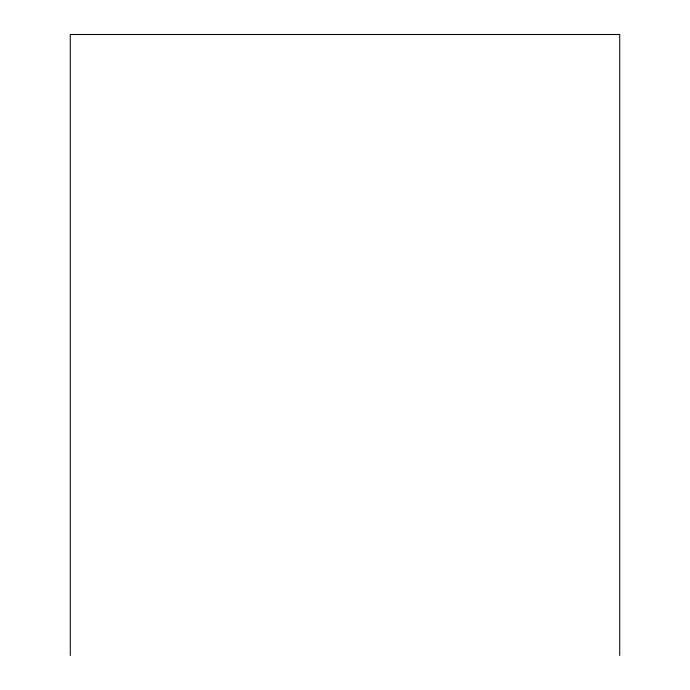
<?xml version="1.0" encoding="UTF-8"?>
<svg xmlns="http://www.w3.org/2000/svg" width="690" height="690" viewBox="0 0 690 690"><rect width="100%" height="100%" fill="white"/><g stroke="black" fill="none" stroke-linecap="round" stroke-linejoin="round"><path stroke-width="1.03" d="M619.724 655.5L619.724 34.5L70.277 34.5L70.277 655.5"/></g></svg>
